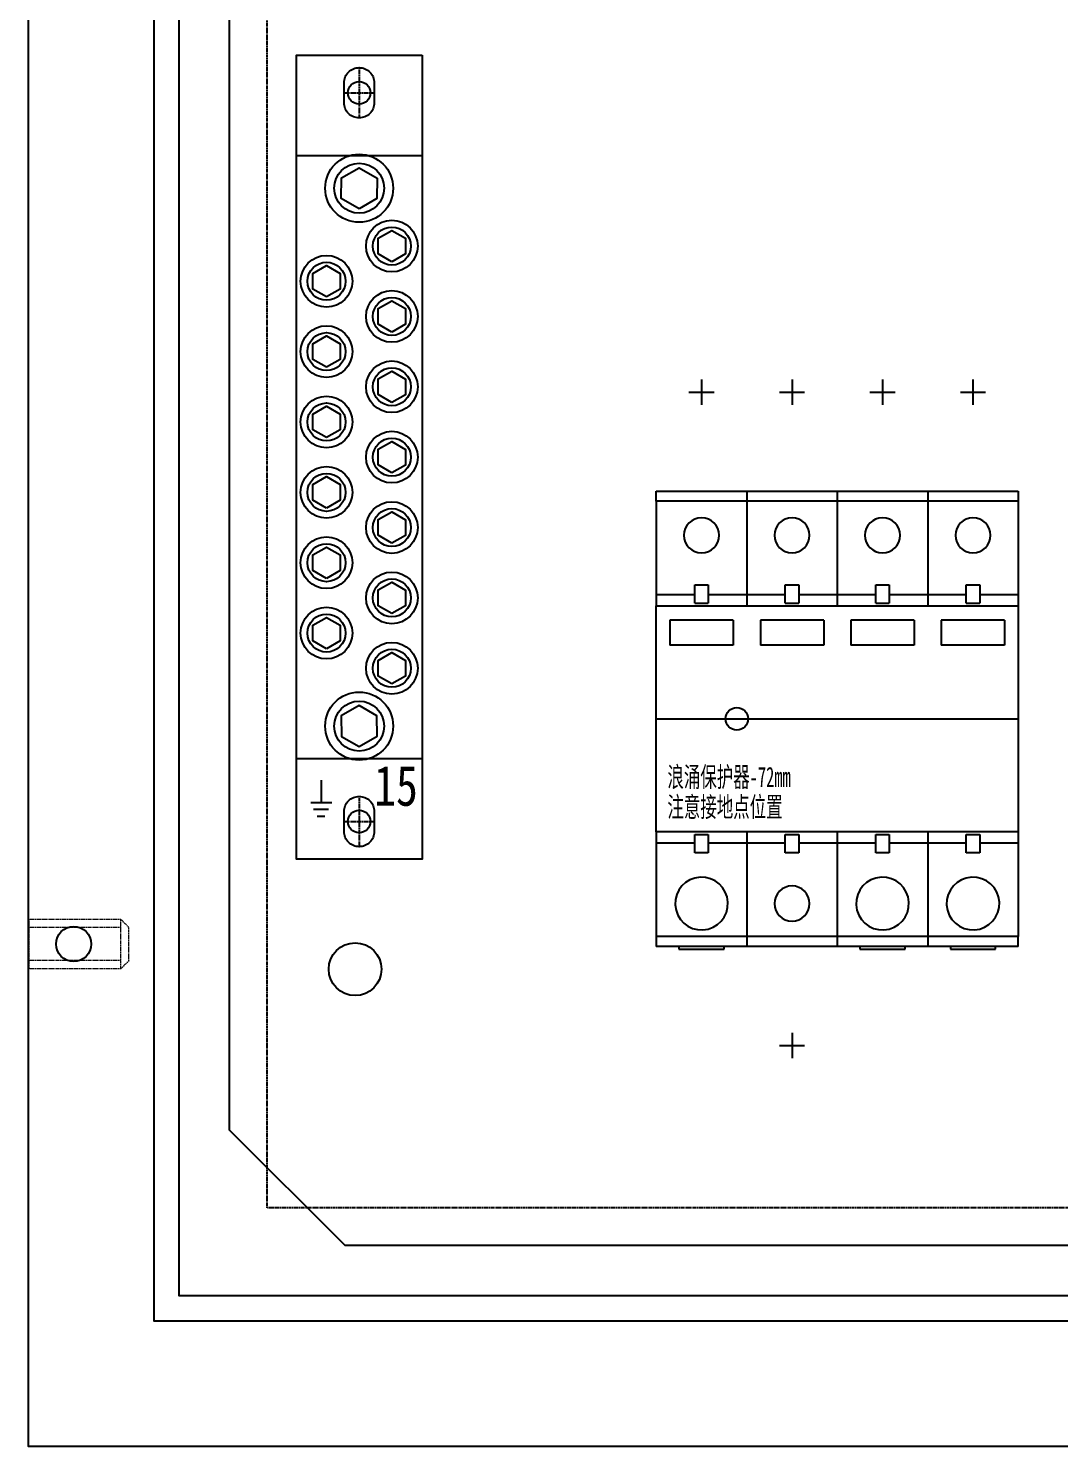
# Model space of a CAD drawing. Extents: x 1003844 to 1004444, y 80794 to 81594.
# Drawn here: x 1003844.3 to 1004049.5, y 80794.4 to 81076.6 of the extents above; entities that cross this region are included whole.
import ezdxf

# ---------------------------------------------------------------- set-up
doc = ezdxf.new("R2010")
doc.units = 0
doc.header["$MEASUREMENT"] = 0
doc.linetypes.add('DASH', pattern=[0.35, 0.25, -0.1])
doc.linetypes.add('LYJS-XX', pattern=[0.35, 0.25, -0.1])
doc.layers.add('LY-JS-BJ', color=7, linetype='Continuous')
doc.layers.add('LY-JS-YQJ', color=7, linetype='Continuous')
doc.styles.add('-宋体', font='', dxfattribs={"width": 0.8})
doc.styles.add('LY-SJ-元器件', font='', dxfattribs={"width": 0.6, "height": 4})
doc.styles.get('-宋体').set_extended_font_data('SimSun')
doc.styles.get('LY-SJ-元器件').set_extended_font_data('SimSun')

# ---------------------------------------------------------------- blocks, each defined once
blk = doc.blocks.new('A$C7F2E4CF4')
at = {"layer": 'LY-JS-YQJ', "color": 1, "linetype": 'DASH'}
for p, q in [((0, 5), (0, -5)), ((-3, 0), (3, 0))]:
    blk.add_line(p, q, dxfattribs=at)
at = {"layer": 'LY-JS-YQJ', "color": 0, "linetype": 'ByBlock'}
blk.add_lwpolyline([(0, 5), (0, 5, -0.414214), (3, 2), (3, -2, -0.414214), (0, -5), (0, -5, -0.414214), (-3, -2), (-3, 2, -0.414214)], format="xyb", close=True, dxfattribs=at)
blk = doc.blocks.new('15位地排2021')
at = {"layer": 'LY-JS-YQJ', "color": 1, "linetype": 'ByBlock'}
for p, q in [((4.95, 15.76), (4.95, 11.28)), ((2.87, 11.28), (7.03, 11.28)), ((3.41, 9.93), (6.43, 9.93)), ((4.14, 8.58), (5.65, 8.58))]:
    blk.add_line(p, q, dxfattribs=at)
at = {"layer": 'LY-JS-YQJ', "color": 2, "linetype": 'ByBlock'}
blk.add_lwpolyline([(25, 160), (25, 0), (0, 0), (0, 160)], close=True, dxfattribs=at)
for points in [[(0, 140), (25, 140)], [(25, 20), (0, 20)]]:
    blk.add_lwpolyline(points, dxfattribs=at)
at = {"layer": 'LY-JS-YQJ', "color": 3}
for points in [[(12.49, 129.41), (8.94, 131.47), (8.96, 135.57), (12.51, 137.6), (16.06, 135.54), (16.04, 131.44)], [(18.99, 118.88), (16.29, 120.45), (16.3, 123.57), (19.01, 125.12), (21.71, 123.55), (21.7, 120.43)], [(5.99, 111.88), (3.29, 113.45), (3.3, 116.57), (6.01, 118.12), (8.71, 116.55), (8.7, 113.43)], [(18.99, 104.88), (16.29, 106.45), (16.3, 109.57), (19.01, 111.12), (21.71, 109.55), (21.7, 106.43)], [(5.99, 97.88), (3.29, 99.45), (3.3, 102.57), (6.01, 104.12), (8.71, 102.55), (8.7, 99.43)], [(18.99, 90.88), (16.29, 92.45), (16.3, 95.57), (19.01, 97.12), (21.71, 95.55), (21.7, 92.43)], [(5.99, 83.88), (3.29, 85.45), (3.3, 88.57), (6.01, 90.12), (8.71, 88.55), (8.7, 85.43)], [(18.99, 76.88), (16.29, 78.45), (16.3, 81.57), (19.01, 83.12), (21.71, 81.55), (21.7, 78.43)], [(5.99, 69.88), (3.29, 71.45), (3.3, 74.57), (6.01, 76.12), (8.71, 74.55), (8.7, 71.43)], [(18.99, 62.88), (16.29, 64.45), (16.3, 67.57), (19.01, 69.12), (21.71, 67.55), (21.7, 64.43)], [(5.99, 55.88), (3.29, 57.45), (3.3, 60.57), (6.01, 62.12), (8.71, 60.55), (8.7, 57.43)], [(18.99, 48.88), (16.29, 50.45), (16.3, 53.57), (19.01, 55.12), (21.71, 53.55), (21.7, 50.43)], [(5.99, 41.88), (3.29, 43.45), (3.3, 46.57), (6.01, 48.12), (8.71, 46.55), (8.7, 43.43)], [(18.99, 34.88), (16.29, 36.45), (16.3, 39.57), (19.01, 41.12), (21.71, 39.55), (21.7, 36.43)], [(12.49, 30.59), (8.94, 28.53), (8.96, 24.43), (12.51, 22.4), (16.06, 24.46), (16.04, 28.56)]]:
    blk.add_lwpolyline(points, close=True, dxfattribs=at)
for centre, radius in [((12.5, 133.51), 6.76), ((12.5, 133.51), 4.97), ((19, 122), 5.14), ((19, 122), 3.78), ((6, 115), 5.14), ((6, 115), 3.78), ((19, 108), 5.14), ((19, 108), 3.78), ((6, 101), 5.14), ((6, 101), 3.78), ((19, 94), 5.14), ((19, 94), 3.78), ((6, 87), 5.14), ((6, 87), 3.78), ((19, 80), 5.14), ((19, 80), 3.78), ((6, 73), 5.14), ((6, 73), 3.78), ((19, 66), 5.14), ((19, 66), 3.78), ((6, 59), 5.14), ((6, 59), 3.78), ((19, 52), 5.14), ((19, 52), 3.78), ((6, 45), 5.14), ((6, 45), 3.78), ((19, 38), 5.14), ((19, 38), 3.78), ((12.5, 26.49), 6.76), ((12.5, 26.49), 4.97)]:
    blk.add_circle(centre, radius, dxfattribs=at)
at = {"layer": 'LY-JS-YQJ', "color": 0}
for p in [(12.5, 152.5), (12.5, 7.5)]:
    blk.add_blockref('A$C7F2E4CF4', p, dxfattribs=at)
at = {"layer": 'LY-JS-YQJ', "color": 4, "style": '-宋体', "width": 0.8}
blk.add_text('15', height=8, dxfattribs=at).set_placement((15.47, 10.63))
blk = doc.blocks.new('A$C431C029B')
at = {"layer": 'LY-JS-BJ', "color": 1}
blk.add_lwpolyline([(-237, 360), (237, 360), (260, 337), (260, -337), (237, -360), (-237, -360), (-260, -337), (-260, 337)], close=True, dxfattribs=at)
blk.add_circle((-235, -305), 5.25, dxfattribs=at)
blk = doc.blocks.new('A$C25615923')
at = {"layer": 'LY-JS-BJ', "color": 0, "linetype": 'DASH', "lineweight": 18}
for p, q in [((18.38, 4.92), (0, 4.92)), ((18.38, 3.3), (0, 3.3)), ((18.38, -4.92), (18.38, 4.92)), ((20, 3.3), (18.38, 4.92)), ((20, -3.3), (20, 3.3)), ((18.38, -3.3), (0, -3.3)), ((18.38, -4.92), (0, -4.92)), ((20, -3.3), (18.38, -4.92))]:
    blk.add_line(p, q, dxfattribs=at)
at = {"layer": 'LY-JS-BJ', "color": 7, "linetype": 'DASH'}
blk.add_line((0, 4.92), (0, -4.92), dxfattribs=at)
blk = doc.blocks.new('浪涌保护器 72mm-2022.1')
at = {"color": 1, "linetype": 'ByBlock'}
for p, q in [((6.5, 65), (11.5, 65)), ((9, 67.5), (9, 62.5)), ((24.5, 65), (29.5, 65)), ((27, 67.5), (27, 62.5)), ((42.5, 65), (47.5, 65)), ((45, 67.5), (45, 62.5)), ((60.5, 65), (65.5, 65)), ((63, 67.5), (63, 62.5)), ((0, 0), (72, 0)), ((27, -62.5), (27, -67.5)), ((24.5, -65), (29.5, -65))]:
    blk.add_line(p, q, dxfattribs=at)
at = {"color": 0, "linetype": 'Continuous', "lineweight": 25}
for p, q in [((0, 43.3), (0, 45.3)), ((0, 45.3), (18, 45.3)), ((18, 45.3), (18, 22.5)), ((18, 45.3), (36, 45.3)), ((36, 45.3), (54, 45.3)), ((36, 45.3), (36, 22.5)), ((54, 45.3), (72, 45.3)), ((54, 45.3), (54, 22.5)), ((72, 45.3), (72, 43.3)), ((0, 43.3), (0, 22.5)), ((18, 43.3), (0, 43.3)), ((36, 43.3), (18, 43.3)), ((54, 43.3), (36, 43.3)), ((72, 43.3), (54, 43.3)), ((72, 43.3), (72, 22.5)), ((7.65, 23), (7.65, 26.65)), ((7.65, 26.65), (10.35, 26.65)), ((10.35, 26.65), (10.35, 23)), ((25.65, 26.65), (28.35, 26.65)), ((25.65, 23), (25.65, 26.65)), ((28.35, 26.65), (28.35, 23)), ((43.65, 23), (43.65, 26.65)), ((43.65, 26.65), (46.35, 26.65)), ((46.35, 26.65), (46.35, 23)), ((61.65, 23), (61.65, 26.65)), ((61.65, 26.65), (64.35, 26.65)), ((64.35, 26.65), (64.35, 23)), ((7.65, 24.65), (0, 24.65)), ((18, 24.65), (10.35, 24.65)), ((25.65, 24.65), (18, 24.65)), ((36, 24.65), (28.35, 24.65)), ((43.65, 24.65), (36, 24.65)), ((54, 24.65), (46.35, 24.65)), ((61.65, 24.65), (54, 24.65)), ((72, 24.65), (64.35, 24.65)), ((15.3, 19.65), (2.7, 19.65)), ((2.7, 19.65), (2.7, 14.65)), ((15.3, 19.65), (15.3, 14.65)), ((33.3, 19.65), (20.7, 19.65)), ((20.7, 19.65), (20.7, 14.65)), ((33.3, 19.65), (33.3, 14.65)), ((51.3, 19.65), (38.7, 19.65)), ((38.7, 19.65), (38.7, 14.65)), ((51.3, 19.65), (51.3, 14.65)), ((69.3, 19.65), (56.7, 19.65)), ((56.7, 19.65), (56.7, 14.65)), ((69.3, 19.65), (69.3, 14.65)), ((15.3, 14.65), (2.7, 14.65)), ((33.3, 14.65), (20.7, 14.65)), ((51.3, 14.65), (38.7, 14.65)), ((69.3, 14.65), (56.7, 14.65)), ((0, -22.5), (0, -43.3)), ((18, -22.5), (18, -45.3)), ((36, -22.5), (36, -45.3)), ((54, -22.5), (54, -45.3)), ((72, -22.5), (72, -43.3)), ((0, -24.65), (7.65, -24.65)), ((7.65, -26.65), (7.65, -23)), ((10.35, -23), (10.35, -26.65)), ((10.35, -24.65), (18, -24.65)), ((18, -24.65), (25.65, -24.65)), ((25.65, -26.65), (25.65, -23)), ((28.35, -23), (28.35, -26.65)), ((28.35, -24.65), (36, -24.65)), ((36, -24.65), (43.65, -24.65)), ((43.65, -26.65), (43.65, -23)), ((46.35, -23), (46.35, -26.65)), ((46.35, -24.65), (54, -24.65)), ((54, -24.65), (61.65, -24.65)), ((61.65, -26.65), (61.65, -23)), ((64.35, -23), (64.35, -26.65)), ((64.35, -24.65), (72, -24.65)), ((10.35, -26.65), (7.65, -26.65)), ((28.35, -26.65), (25.65, -26.65)), ((46.35, -26.65), (43.65, -26.65)), ((64.35, -26.65), (61.65, -26.65)), ((0, -43.3), (0, -45.3)), ((18, -43.3), (0, -43.3)), ((36, -43.3), (18, -43.3)), ((54, -43.3), (36, -43.3)), ((72, -43.3), (54, -43.3)), ((72, -45.3), (72, -43.3)), ((18, -45.3), (0, -45.3)), ((4.5, -45.3), (4.5, -45.8)), ((4.5, -45.8), (13.5, -45.8)), ((13.5, -45.8), (13.5, -45.3)), ((36, -45.3), (18, -45.3)), ((54, -45.3), (36, -45.3)), ((40.5, -45.3), (40.5, -45.8)), ((40.5, -45.8), (49.5, -45.8)), ((49.5, -45.8), (49.5, -45.3)), ((72, -45.3), (54, -45.3)), ((58.5, -45.3), (58.5, -45.8)), ((58.5, -45.8), (67.5, -45.8)), ((67.5, -45.8), (67.5, -45.3))]:
    blk.add_line(p, q, dxfattribs=at)
at = {"color": 0}
for p, q in [((7.65, 23), (10.35, 23)), ((25.65, 23), (28.35, 23)), ((43.65, 23), (46.35, 23)), ((61.65, 23), (64.35, 23)), ((7.65, -23), (10.35, -23)), ((25.65, -23), (28.35, -23)), ((43.65, -23), (46.35, -23)), ((61.65, -23), (64.35, -23))]:
    blk.add_line(p, q, dxfattribs=at)
at = {"color": 0, "linetype": 'ByBlock'}
blk.add_lwpolyline([(0, 22.5), (72, 22.5), (72, -22.5), (0, -22.5)], close=True, dxfattribs=at)
at = {"color": 0, "linetype": 'Continuous', "lineweight": 25}
for centre, radius, start, end in [((9, 36.52), 3.5, 0, 180), ((27, 36.52), 3.5, 0, 180), ((45, 36.52), 3.5, 0, 180), ((63, 36.52), 3.5, 0, 180), ((9, 36.52), 3.5, 180, 0), ((27, 36.52), 3.5, 180, 0), ((45, 36.52), 3.5, 180, 0), ((63, 36.52), 3.5, 180, 0), ((9, -36.75), 5.25, 93.0713, 273.0713), ((9, -36.75), 5.25, 273.0713, 93.0713), ((27, -36.75), 3.5, 0, 180), ((45, -36.75), 5.25, 93.0713, 273.0713), ((45, -36.75), 5.25, 273.0713, 93.0713), ((63, -36.75), 5.25, 93.0713, 273.0713), ((63, -36.75), 5.25, 273.0713, 93.0713), ((27, -36.75), 3.5, 180, 0)]:
    blk.add_arc(centre, radius, start, end, dxfattribs=at)
at = {"color": 4, "linetype": 'ByBlock', "style": 'LY-SJ-元器件', "width": 0.6}
for s, p in [('浪涌保护器-72mm', (2.21, -13.55)), ('注意接地点位置', (2.21, -19.51))]:
    blk.add_text(s, height=4, dxfattribs=at).set_placement(p)

msp = doc.modelspace()

# ---------------------------------------------------------------- linework, layer by layer
at = {"color": 6}
for centre in [(1003910.12, 81063.77), (1003985.26, 80939.2), (1003910.12, 80918.77)]:
    msp.add_circle(centre, 2.25, dxfattribs=at)
at = {"layer": 'LY-JS-BJ', "color": 0, "lineweight": -3, "ltscale": 2}
for points in [[(1003844.31, 81594.39), (1004444.31, 81594.39), (1004444.31, 80794.39), (1003844.31, 80794.39)], [(1003869.31, 81569.39), (1004419.31, 81569.39), (1004419.31, 80819.39), (1003869.31, 80819.39)], [(1003874.31, 81564.39), (1004414.31, 81564.39), (1004414.31, 80824.39), (1003874.31, 80824.39)]]:
    msp.add_lwpolyline(points, close=True, dxfattribs=at)
at = {"layer": 'LY-JS-BJ', "color": 4, "linetype": 'LYJS-XX', "lineweight": -3}
msp.add_lwpolyline([(1003891.81, 81546.89), (1004396.81, 81546.89), (1004396.81, 80841.89), (1003891.81, 80841.89)], close=True, dxfattribs=at)
at = {"layer": 'LY-JS-BJ', "color": 0, "lineweight": -3}
msp.add_circle((1003853.31, 80894.39), 3.5, dxfattribs=at)

# ---------------------------------------------------------------- block references
msp.add_blockref('15位地排2021', (1003897.62, 80911.27))
at = {"color": 2}
msp.add_blockref('浪涌保护器 72mm-2022.1', (1003969.23, 80939.2), dxfattribs=at)
at = {"layer": 'LY-JS-BJ', "color": 0, "lineweight": -3}
for name, p in [('A$C431C029B', (1004144.31, 81194.39)), ('A$C25615923', (1003844.31, 80894.39))]:
    msp.add_blockref(name, p, dxfattribs=at)

doc.saveas('drawing.dxf')
